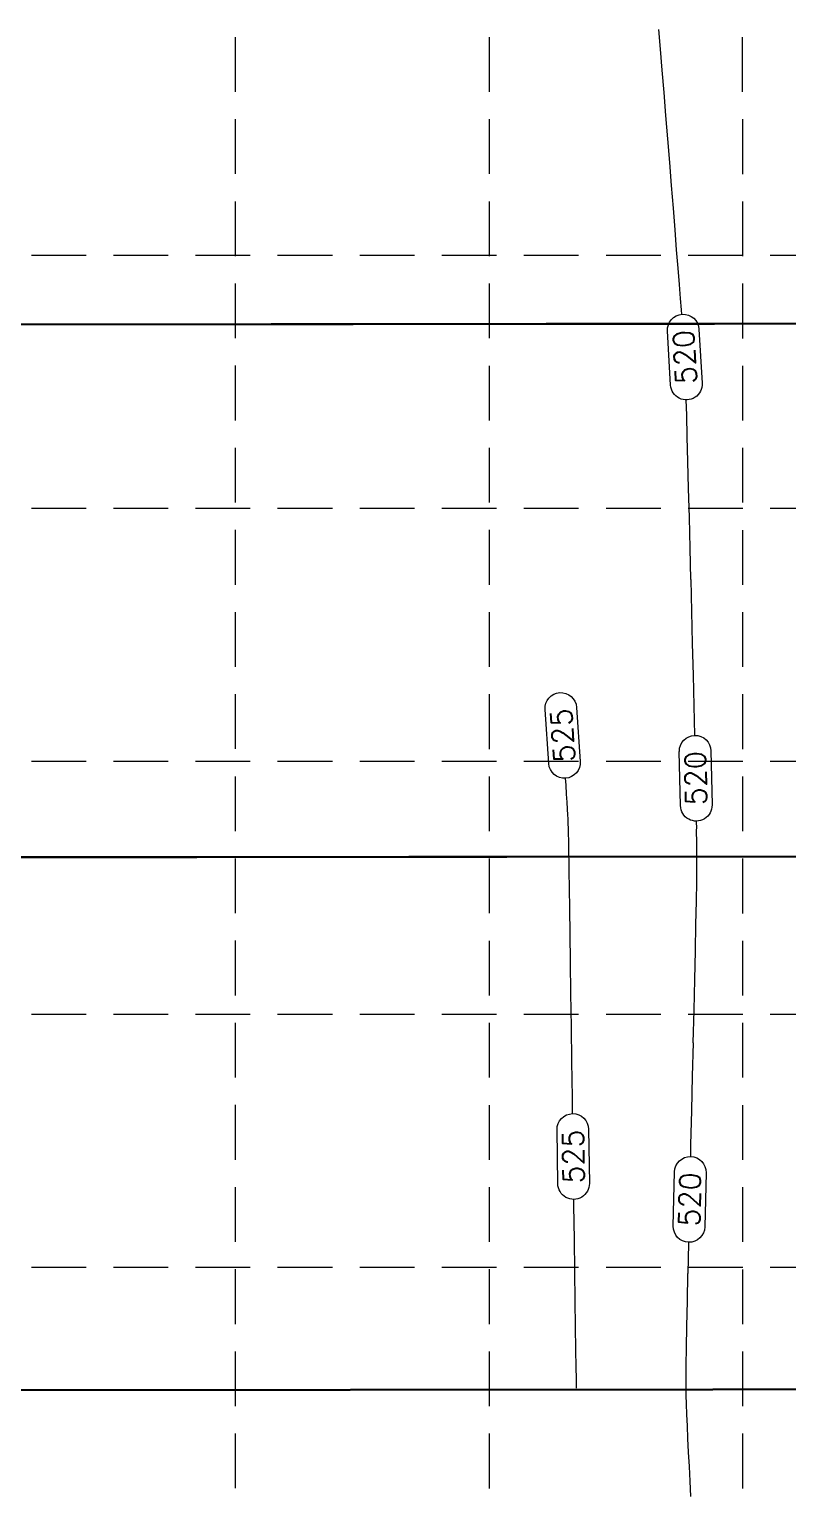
# Model space of a CAD drawing. Header units: feet. Extents: x -406 to 2003, y 7035 to 10885.
# Drawn here: x -31.1 to 149, y 8545.2 to 8893.5 of the extents above; entities that cross this region are included whole.
import ezdxf

# ---------------------------------------------------------------- set-up
doc = ezdxf.new("R2010")
doc.units = ezdxf.units.FT
doc.header["$LTSCALE"] = 40
doc.header["$MEASUREMENT"] = 0
doc.linetypes.add('HIDDEN', pattern=[0.375, 0.25, -0.125])
doc.layers.add('1 PROPOSED CONTOURS', color=35, linetype='Continuous', lineweight=0)
for name, color, linetype in [('GRID', 254, 'HIDDEN'), ('lots', 4, 'Continuous'), ('polys', 7, 'Continuous')]:
    doc.layers.add(name, color=color, linetype=linetype)
doc.styles.get("Standard").update_dxf_attribs({"font": 'ARIAL.TTF'})

msp = doc.modelspace()

# ---------------------------------------------------------------- linework, layer by layer
at = {"layer": '1 PROPOSED CONTOURS', "color": 35}
for points, elevation in [([(118.82, 8888.8), (118.42, 8893.47)], 520), ([(121.88, 8851.02), (121.45, 8856.37)], 520), ([(122.29, 8845.91), (121.88, 8851.02)], 520), ([(122.66, 8841.12), (122.29, 8845.91)], 520), ([(123.31, 8832.86), (123.01, 8836.74)], 520), ([(123.57, 8829.56), (123.31, 8832.86)], 520), ([(125.18, 8796.71), (125.04, 8801.86)], 520), ([(125.51, 8784.46), (125.34, 8790.87)], 520), ([(125.69, 8777.58), (125.51, 8784.46)], 520), ([(126.26, 8755.27), (126.07, 8762.87)], 520), ([(126.63, 8740.16), (126.44, 8747.67)], 520), ([(126.8, 8732.87), (126.63, 8740.16)], 520), ([(126.96, 8725.87), (126.96, 8725.91)], 520), ([(96.38, 8714.09), (96.27, 8715.7)], 525), ([(96.64, 8710.02), (96.52, 8711.95)], 525), ([(96.82, 8707), (96.74, 8708.35)], 525), ([(97, 8702.14), (96.99, 8702.96)], 525), ([(97.08, 8697.45), (97.06, 8698.62)], 525), ([(97.14, 8693.52), (97.1, 8696.17)], 525), ([(97.19, 8689.64), (97.14, 8693.52)], 525), ([(97.45, 8672.02), (97.35, 8678.74)], 525), ([(126.8, 8660.62), (126.96, 8667.94)], 520), ([(126.62, 8652.92), (126.8, 8660.62)], 520), ([(126.06, 8628.71), (126.25, 8636.85)], 520), ([(98.26, 8614.29), (98.24, 8615.73)], 525), ([(98.57, 8591.66), (98.48, 8598.64)], 525), ([(98.66, 8585.44), (98.57, 8591.66)], 525), ([(98.74, 8580.12), (98.66, 8585.44)], 525), ([(124.92, 8576.29), (124.99, 8580.53)], 520), ([(124.88, 8570.95), (124.89, 8573.06)], 520), ([(124.98, 8567.14), (124.92, 8569.24)], 520), ([(125.2, 8561.97), (125.08, 8564.7)], 520), ([(125.51, 8555.75), (125.35, 8558.97)], 520)]:
    msp.add_lwpolyline(points, dxfattribs=dict(at, elevation=elevation))
at = {"layer": '1 PROPOSED CONTOURS', "color": 35, "extrusion": (0.996556, 0.082921, 0), "elevation": 855.48}
msp.add_lwpolyline([(8843.29, 520), (8848.33, 520)], dxfattribs=at)
at = {"layer": '1 PROPOSED CONTOURS', "color": 35, "extrusion": (0.996631, 0.082011, 0), "elevation": 847.4}
msp.add_lwpolyline([(8838.77, 520), (8844.07, 520)], dxfattribs=at)
at = {"layer": '1 PROPOSED CONTOURS', "color": 35, "extrusion": (0.996691, 0.081281, 0), "elevation": 840.92}
msp.add_lwpolyline([(8833.9, 520), (8839.39, 520)], dxfattribs=at)
at = {"layer": '1 PROPOSED CONTOURS', "color": 35, "extrusion": (0.99674, 0.08068, 0), "elevation": 835.6}
msp.add_lwpolyline([(8828.82, 520), (8834.4, 520)], dxfattribs=at)
at = {"layer": '1 PROPOSED CONTOURS', "color": 35, "extrusion": (0.996781, 0.080174, 0), "elevation": 831.12}
msp.add_lwpolyline([(8823.65, 520), (8829.24, 520)], dxfattribs=at)
at = {"layer": '1 PROPOSED CONTOURS', "color": 35, "extrusion": (0.996816, 0.079741, 0), "elevation": 827.28}
msp.add_lwpolyline([(8818.48, 520), (8824.01, 520)], dxfattribs=at)
at = {"layer": '1 PROPOSED CONTOURS', "color": 35, "extrusion": (0.996921, 0.078415, 0), "elevation": 815.56}
msp.add_lwpolyline([(8799.89, 520), (8804.28, 520)], dxfattribs=at)
at = {"layer": '1 PROPOSED CONTOURS', "color": 35, "extrusion": (0.996997, 0.077441, 0), "elevation": 806.97}
msp.add_lwpolyline([(8790.82, 520), (8793.47, 520)], dxfattribs=at)
at = {"layer": '1 PROPOSED CONTOURS', "color": 35, "extrusion": (0.997039, 0.076896, 0), "elevation": 802.16}
msp.add_lwpolyline([(8790.16, 520), (8791.26, 520)], dxfattribs=at)
at = {"layer": '1 PROPOSED CONTOURS', "color": 35, "linetype": 'Continuous', "extrusion": (0.998348, 0.057455, 0)}
for points, elevation in [([(8787.51, 520), (8800.37, 520)], 627.14), ([(8800.37, 520), (8787.51, 520)], 634.64)]:
    msp.add_lwpolyline(points, dxfattribs=dict(at, elevation=elevation))
at = {"layer": '1 PROPOSED CONTOURS', "color": 35, "extrusion": (0.999611, 0.027887, 0), "elevation": 370.45}
msp.add_lwpolyline([(8794.95, 520), (8798.59, 520)], dxfattribs=at)
at = {"layer": '1 PROPOSED CONTOURS', "color": 35, "extrusion": (0.99964, 0.026848, 0), "elevation": 361.32}
msp.add_lwpolyline([(8784.34, 520), (8790.18, 520)], dxfattribs=at)
at = {"layer": '1 PROPOSED CONTOURS', "color": 35, "extrusion": (0.999667, 0.025788, 0), "elevation": 352}
msp.add_lwpolyline([(8764.18, 520), (8771.42, 520)], dxfattribs=at)
at = {"layer": '1 PROPOSED CONTOURS', "color": 35, "extrusion": (0.999676, 0.025447, 0), "elevation": 349.01}
msp.add_lwpolyline([(8756.83, 520), (8764.3, 520)], dxfattribs=at)
at = {"layer": '1 PROPOSED CONTOURS', "color": 35, "extrusion": (0.999695, 0.024687, 0), "elevation": 342.36}
msp.add_lwpolyline([(8741.88, 520), (8749.49, 520)], dxfattribs=at)
at = {"layer": '1 PROPOSED CONTOURS', "color": 35, "linetype": 'Continuous', "extrusion": (0.997681, 0.06807, 0)}
for points, elevation in [([(8705.54, 525), (8692.68, 525)], 693.08), ([(8692.68, 525), (8705.54, 525)], 685.58)]:
    msp.add_lwpolyline(points, dxfattribs=dict(at, elevation=elevation))
at = {"layer": '1 PROPOSED CONTOURS', "color": 35, "extrusion": (0.999734, 0.023066, 0), "elevation": 328.2}
msp.add_lwpolyline([(8720.66, 520), (8727.62, 520)], dxfattribs=at)
at = {"layer": '1 PROPOSED CONTOURS', "color": 35, "linetype": 'Continuous', "extrusion": (0.999775, 0.021224, 0)}
for points, elevation in [([(8704.61, 520), (8717.46, 520)], 308.38), ([(8717.46, 520), (8704.61, 520)], 315.88)]:
    msp.add_lwpolyline(points, dxfattribs=dict(at, elevation=elevation))
at = {"layer": '1 PROPOSED CONTOURS', "color": 35, "extrusion": (0.99788, 0.065085, 0), "elevation": 663.33}
msp.add_lwpolyline([(8687.2, 525), (8689.34, 525)], dxfattribs=at)
at = {"layer": '1 PROPOSED CONTOURS', "color": 35, "extrusion": (0.998097, 0.061662, 0), "elevation": 633.54}
msp.add_lwpolyline([(8685.81, 525), (8687.48, 525)], dxfattribs=at)
at = {"layer": '1 PROPOSED CONTOURS', "color": 35, "extrusion": (0.998677, 0.05142, 0), "elevation": 544.41}
msp.add_lwpolyline([(8689.53, 525), (8690.5, 525)], dxfattribs=at)
at = {"layer": '1 PROPOSED CONTOURS', "color": 35, "extrusion": (0.999103, 0.042353, 0), "elevation": 465.51}
msp.add_lwpolyline([(8692.94, 525), (8694.11, 525)], dxfattribs=at)
at = {"layer": '1 PROPOSED CONTOURS', "color": 35, "extrusion": (0.999332, 0.036553, 0), "elevation": 415.04}
msp.add_lwpolyline([(8694.49, 525), (8695.49, 525)], dxfattribs=at)
at = {"layer": '1 PROPOSED CONTOURS', "color": 35, "extrusion": (0.999843, 0.017699, 0), "elevation": 281.44}
msp.add_lwpolyline([(8700.03, 520), (8701.9, 520)], dxfattribs=at)
at = {"layer": '1 PROPOSED CONTOURS', "color": 35, "extrusion": (0.999552, 0.029936, 0), "elevation": 357.47}
msp.add_lwpolyline([(8696.15, 525), (8697.04, 525)], dxfattribs=at)
at = {"layer": '1 PROPOSED CONTOURS', "color": 35, "extrusion": (0.999842, 0.017771, 0), "elevation": 251.63}
msp.add_lwpolyline([(8698.24, 525), (8699.04, 525)], dxfattribs=at)
at = {"layer": '1 PROPOSED CONTOURS', "color": 35, "extrusion": (0.999896, 0.01443, 0), "elevation": 222.57}
msp.add_lwpolyline([(8698.21, 525), (8699.03, 525)], dxfattribs=at)
at = {"layer": '1 PROPOSED CONTOURS', "color": 35, "extrusion": (0.999898, 0.014301, 0), "elevation": 251.87}
msp.add_lwpolyline([(8697.33, 520), (8700.93, 520)], dxfattribs=at)
at = {"layer": '1 PROPOSED CONTOURS', "color": 35, "extrusion": (0.999907, 0.013621, 0), "elevation": 215.53}
msp.add_lwpolyline([(8697.5, 525), (8698.39, 525)], dxfattribs=at)
at = {"layer": '1 PROPOSED CONTOURS', "color": 35, "extrusion": (0.999889, 0.014925, 0), "elevation": 226.88}
msp.add_lwpolyline([(8696.2, 525), (8697.21, 525)], dxfattribs=at)
at = {"layer": '1 PROPOSED CONTOURS', "color": 35, "extrusion": (0.999871, 0.016033, 0), "elevation": 236.51}
msp.add_lwpolyline([(8693.5, 525), (8694.77, 525)], dxfattribs=at)
at = {"layer": '1 PROPOSED CONTOURS', "color": 35, "extrusion": (0.99997, 0.007803, 0), "elevation": 195.35}
msp.add_lwpolyline([(8696.19, 520), (8698.78, 520)], dxfattribs=at)
at = {"layer": '1 PROPOSED CONTOURS', "color": 35, "extrusion": (-0.999984, 0.005596, 0), "elevation": -78.81}
msp.add_lwpolyline([(-8695.4, 520), (-8698.03, 520)], dxfattribs=at)
at = {"layer": '1 PROPOSED CONTOURS', "color": 35, "extrusion": (0.999913, -0.013164, 0), "elevation": 13}
msp.add_lwpolyline([(8692.05, 520), (8695.75, 520)], dxfattribs=at)
at = {"layer": '1 PROPOSED CONTOURS', "color": 35, "extrusion": (-0.999856, 0.016978, 0), "elevation": 20.15}
msp.add_lwpolyline([(-8687.39, 520), (-8692.04, 520)], dxfattribs=at)
at = {"layer": '1 PROPOSED CONTOURS', "color": 35, "extrusion": (0.999897, 0.01435, 0), "elevation": 221.88}
msp.add_lwpolyline([(8682.37, 525), (8687.35, 525)], dxfattribs=at)
at = {"layer": '1 PROPOSED CONTOURS', "color": 35, "extrusion": (0.999898, 0.014252, 0), "elevation": 221.03}
msp.add_lwpolyline([(8676.47, 525), (8682.39, 525)], dxfattribs=at)
at = {"layer": '1 PROPOSED CONTOURS', "color": 35, "extrusion": (0.999815, -0.019238, 0), "elevation": -39.79}
msp.add_lwpolyline([(8681.83, 520), (8687.32, 520)], dxfattribs=at)
at = {"layer": '1 PROPOSED CONTOURS', "color": 35, "extrusion": (0.999786, -0.020702, 0), "elevation": -52.5}
msp.add_lwpolyline([(8675.54, 520), (8681.76, 520)], dxfattribs=at)
at = {"layer": '1 PROPOSED CONTOURS', "color": 35, "extrusion": (0.999765, -0.021697, 0), "elevation": -61.13}
msp.add_lwpolyline([(8668.66, 520), (8675.48, 520)], dxfattribs=at)
at = {"layer": '1 PROPOSED CONTOURS', "color": 35, "extrusion": (0.9999, 0.014142, 0), "elevation": 220.08}
msp.add_lwpolyline([(8662.38, 525), (8669.77, 525)], dxfattribs=at)
at = {"layer": '1 PROPOSED CONTOURS', "color": 35, "extrusion": (0.9999, 0.014109, 0), "elevation": 219.79}
msp.add_lwpolyline([(8654.47, 525), (8662.39, 525)], dxfattribs=at)
at = {"layer": '1 PROPOSED CONTOURS', "color": 35, "extrusion": (0.999901, 0.014083, 0), "elevation": 219.56}
msp.add_lwpolyline([(8646.19, 525), (8654.48, 525)], dxfattribs=at)
at = {"layer": '1 PROPOSED CONTOURS', "color": 35, "extrusion": (0.999731, -0.023177, 0), "elevation": -73.96}
msp.add_lwpolyline([(8645.57, 520), (8653.53, 520)], dxfattribs=at)
at = {"layer": '1 PROPOSED CONTOURS', "color": 35, "extrusion": (0.999901, 0.014062, 0), "elevation": 219.39}
msp.add_lwpolyline([(8637.66, 525), (8646.19, 525)], dxfattribs=at)
at = {"layer": '1 PROPOSED CONTOURS', "color": 35, "extrusion": (-0.999727, 0.023356, 0), "elevation": 75.51}
msp.add_lwpolyline([(-8637.44, 520), (-8645.56, 520)], dxfattribs=at)
at = {"layer": '1 PROPOSED CONTOURS', "color": 35, "extrusion": (0.999901, 0.014046, 0), "elevation": 219.25}
msp.add_lwpolyline([(8633.86, 525), (8637.66, 525)], dxfattribs=at)
at = {"layer": '1 PROPOSED CONTOURS', "color": 35, "linetype": 'Continuous', "elevation": 525}
for points in [[(94.44, 8619.43), (94.25, 8632.28)], [(101.75, 8632.39), (101.93, 8619.53)]]:
    msp.add_lwpolyline(points, dxfattribs=at)
at = {"layer": '1 PROPOSED CONTOURS', "color": 35, "extrusion": (0.999727, -0.023361, 0), "elevation": -75.55}
msp.add_lwpolyline([(8626.48, 520), (8629.3, 520)], dxfattribs=at)
at = {"layer": '1 PROPOSED CONTOURS', "color": 35, "linetype": 'Continuous', "extrusion": (0.999731, -0.023185, 0)}
for points, elevation in [([(8609.89, 520), (8622.75, 520)], -77.78), ([(8622.75, 520), (8609.89, 520)], -70.28)]:
    msp.add_lwpolyline(points, dxfattribs=dict(at, elevation=elevation))
at = {"layer": '1 PROPOSED CONTOURS', "color": 35, "extrusion": (0.999902, 0.014013, 0), "elevation": 218.96}
msp.add_lwpolyline([(8604.01, 525), (8612.07, 525)], dxfattribs=at)
at = {"layer": '1 PROPOSED CONTOURS', "color": 35, "extrusion": (0.999902, 0.014007, 0), "elevation": 218.91}
msp.add_lwpolyline([(8596.42, 525), (8604.01, 525)], dxfattribs=at)
at = {"layer": '1 PROPOSED CONTOURS', "color": 35, "extrusion": (-0.999749, 0.022382, 0), "elevation": 67.12}
msp.add_lwpolyline([(-8598.79, 520), (-8605.9, 520)], dxfattribs=at)
at = {"layer": '1 PROPOSED CONTOURS', "color": 35, "extrusion": (0.999738, -0.02287, 0), "elevation": -71.32}
msp.add_lwpolyline([(8605.87, 520), (8606.16, 520)], dxfattribs=at)
at = {"layer": '1 PROPOSED CONTOURS', "color": 35, "extrusion": (0.999765, -0.021662, 0), "elevation": -60.93}
msp.add_lwpolyline([(8592.26, 520), (8598.83, 520)], dxfattribs=at)
at = {"layer": '1 PROPOSED CONTOURS', "color": 35, "extrusion": (0.999788, -0.020603, 0), "elevation": -51.83}
msp.add_lwpolyline([(8586.41, 520), (8592.32, 520)], dxfattribs=at)
at = {"layer": '1 PROPOSED CONTOURS', "color": 35, "extrusion": (-0.999819, 0.019003, 0), "elevation": 38.08}
msp.add_lwpolyline([(-8581.35, 520), (-8586.48, 520)], dxfattribs=at)
at = {"layer": '1 PROPOSED CONTOURS', "color": 35, "extrusion": (0.999902, 0.014002, 0), "elevation": 218.86}
msp.add_lwpolyline([(8573.61, 525), (8577.89, 525)], dxfattribs=at)
at = {"layer": '1 PROPOSED CONTOURS', "color": 35, "extrusion": (0.999902, 0.014012, 0), "elevation": 218.95}
msp.add_lwpolyline([(8571.02, 525), (8573.61, 525)], dxfattribs=at)
at = {"layer": '1 PROPOSED CONTOURS', "color": 35, "extrusion": (0.99993, -0.011812, 0), "elevation": 23.61}
msp.add_lwpolyline([(8573.93, 520), (8577.16, 520)], dxfattribs=at)
at = {"layer": '1 PROPOSED CONTOURS', "color": 35, "extrusion": (0.999902, 0.014032, 0), "elevation": 219.12}
msp.add_lwpolyline([(8569.62, 525), (8571.02, 525)], dxfattribs=at)
at = {"layer": '1 PROPOSED CONTOURS', "color": 35, "extrusion": (0.999901, 0.014064, 0), "elevation": 219.39}
msp.add_lwpolyline([(8568.95, 525), (8569.61, 525)], dxfattribs=at)
at = {"layer": '1 PROPOSED CONTOURS', "color": 35, "extrusion": (0.999901, 0.014103, 0), "elevation": 219.73}
msp.add_lwpolyline([(8568.7, 525), (8568.95, 525)], dxfattribs=at)
at = {"layer": '1 PROPOSED CONTOURS', "color": 35, "extrusion": (0.999806, 0.019677, 0), "elevation": 293.51}
msp.add_lwpolyline([(8565.12, 520), (8566.83, 520)], dxfattribs=at)
at = {"layer": '1 PROPOSED CONTOURS', "color": 35, "extrusion": (0.999215, 0.039604, 0), "elevation": 464.18}
msp.add_lwpolyline([(8553.03, 520), (8555.47, 520)], dxfattribs=at)
at = {"layer": '1 PROPOSED CONTOURS', "color": 35, "extrusion": (0.998849, 0.047974, 0), "elevation": 535.81}
msp.add_lwpolyline([(8543.1, 520), (8546.1, 520)], dxfattribs=at)
at = {"layer": '1 PROPOSED CONTOURS', "color": 35, "extrusion": (0.998661, 0.051725, 0), "elevation": 567.89}
msp.add_lwpolyline([(8534.4, 520), (8537.8, 520)], dxfattribs=at)
at = {"layer": '1 PROPOSED CONTOURS', "color": 35, "extrusion": (0.998617, 0.052571, 0), "elevation": 575.12}
msp.add_lwpolyline([(8530.36, 520), (8533.91, 520)], dxfattribs=at)
at = {"layer": '1 PROPOSED CONTOURS', "color": 35, "extrusion": (0.9986, 0.05289, 0), "elevation": 577.84}
msp.add_lwpolyline([(8526.53, 520), (8530.18, 520)], dxfattribs=at)
at = {"layer": '1 PROPOSED CONTOURS', "color": 35, "linetype": 'Continuous', "extrusion": (0, 0, -1)}
for centre, start, end in [((-124.22, 8822.08, -520), 356.7062, 176.7062), ((-124.96, 8809.25, -520), 176.7062, 356.7062), ((-95.15, 8732.27, -525), 356.0968, 176.0968), ((-127.05, 8722.12, -520), 358.7839, 178.7839), ((-96.02, 8719.44, -525), 176.0968, 356.0968), ((-127.32, 8709.27, -520), 178.7839, 358.7839), ((-98, 8632.33, -525), 359.1959, 179.1959), ((-125.9, 8622.15, -520), 1.3285, 181.3285), ((-98.18, 8619.48, -525), 179.1959, 359.1959), ((-125.61, 8609.29, -520), 181.3285, 1.3285)]:
    msp.add_arc(centre, 3.75, start, end, dxfattribs=at)
at = {"layer": 'GRID', "color": 252, "linetype": 'HIDDEN', "lineweight": 0, "ltscale": 1.3}
for p, q in [((17.81, 7338.14), (18, 10819.96)), ((78.33, 7338.13), (78.01, 10819.73)), ((138.61, 7338.12), (138, 10819.79)), ((-342.62, 8839.89), (1939.97, 8839.89)), ((-342.62, 8779.82), (1939.97, 8779.82)), ((-342.62, 8719.75), (1939.97, 8719.75)), ((-342.62, 8659.68), (1939.97, 8659.68)), ((-342.62, 8599.61), (1939.97, 8599.61))]:
    msp.add_line(p, q, dxfattribs=at)
at = {"layer": 'lots', "color": 7, "linetype": 'Continuous'}
for p, q in [((303.12, 8823.76), (-211.54, 8823.25)), ((303.12, 8823.76), (-211.54, 8823.25)), ((303.25, 8697.26), (-212.31, 8696.75)), ((303.25, 8697.26), (-212.31, 8696.75)), ((303.38, 8570.76), (-213.17, 8570.25)), ((303.38, 8570.76), (-213.17, 8570.25))]:
    msp.add_line(p, q, dxfattribs=at)
at = {"layer": 'polys', "color": 7, "linetype": 'Continuous'}
for points in [[(-211.19, 8950.25), (-211.54, 8823.25), (303.12, 8823.76), (303, 8950.76)], [(-211.54, 8823.25), (-211.61, 8798.86), (-212.31, 8696.75), (303.25, 8697.26), (303.12, 8823.76)], [(-212.31, 8696.75), (-213.17, 8570.25), (303.38, 8570.76), (303.25, 8697.26)], [(-213.17, 8570.25), (-214.04, 8443.75), (303.5, 8444.26), (303.38, 8570.76)]]:
    msp.add_lwpolyline(points, close=True, dxfattribs=at)

# ---------------------------------------------------------------- texts
at = {"layer": '1 PROPOSED CONTOURS', "color": 35, "linetype": 'Continuous', "char_height": 5, "width": 18.8095, "attachment_point": 1}
for s, insert, rotation in [('\\Fsimplex.shx;\\W1.0000000000;\\T1.0000000000;\\o\\l520', (122.46, 8809.1, 520), 93.2938), ('\\Fsimplex.shx;\\W1.0000000000;\\T1.0000000000;\\o\\l525', (93.53, 8719.27, 525), 93.9032), ('\\Fsimplex.shx;\\W1.0000000000;\\T1.0000000000;\\o\\l520', (124.82, 8709.22, 520), 91.2161)]:
    msp.add_mtext(s, dxfattribs=dict(at, insert=insert, rotation=rotation))
at = {"layer": '1 PROPOSED CONTOURS', "color": 35, "char_height": 5, "width": 18.8095, "attachment_point": 1}
for s, insert, rotation in [('\\Fsimplex.shx;\\W1.0000000000;\\T1.0000000000;\\o\\l525', (95.69, 8619.44, 525), 90.8041), ('\\Fsimplex.shx;\\W1.0000000000;\\T1.0000000000;\\o\\l520', (123.11, 8609.35, 520), 88.6715)]:
    msp.add_mtext(s, dxfattribs=dict(at, insert=insert, rotation=rotation))

doc.saveas('drawing.dxf')
